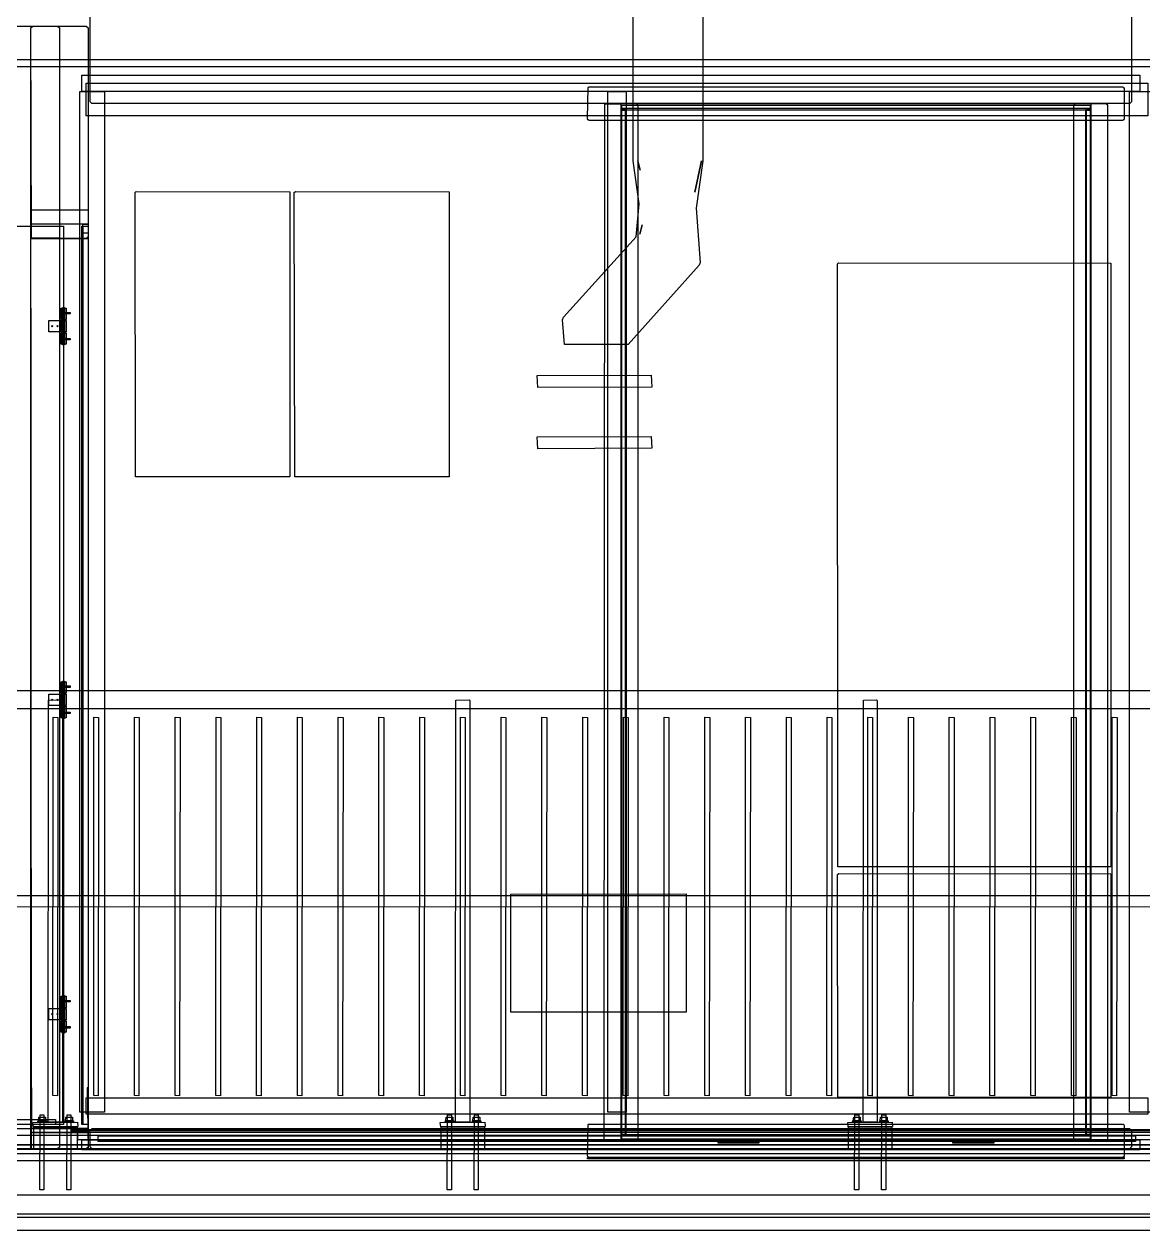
# Model space of a CAD drawing. Header units: metres. Extents: x 359.6 to 413.1, y -1 to 8.9.
# Drawn here: x 408.913 to 411.653, y 3.016 to 5.955 of the extents above; entities that cross this region are included whole.
import ezdxf

# ---------------------------------------------------------------- set-up
doc = ezdxf.new("R2010")
doc.units = ezdxf.units.M
doc.layers.add('VISTA', color=8, linetype='Continuous')

msp = doc.modelspace()

# ---------------------------------------------------------------- linework, layer by layer
at = {"layer": 'VISTA'}
for points in [[(410.236456, 5.17), (410.231682, 5.230379), (410.233997, 5.237206), (410.411655, 5.433924), (410.4196, 5.514977), (410.405, 5.62), (410.405, 7.95), (410.575, 7.95), (410.575, 5.62), (410.558828, 5.503676), (410.5688, 5.370718), (410.566593, 5.364137), (410.392467, 5.17), (410.236456, 5.17)], [(406, 6.3955), (406.001895, 6.399169), (411.995501, 6.4), (411.999169, 6.398106), (412, 3.2045), (411.998105, 3.200831), (406.0045, 3.2), (406, 3.2045), (406, 6.3955)], [(409.075001, 6.3955), (409.0795, 6.4), (411.620501, 6.4), (411.625, 6.3955), (411.625, 5.7645), (411.620501, 5.76), (409.0795, 5.76), (409.075001, 5.7645), (409.075001, 6.3955)], [(408.129999, 5.9455), (408.1345, 5.95), (408.9955, 5.95), (409, 5.9455), (409, 3.2045), (408.9955, 3.2), (408.131317, 3.201318), (408.129999, 5.9455)], [(408.93, 5.9455), (408.9345, 5.95), (409.0655, 5.95), (409.07, 5.9455), (409.07, 3.2045), (409.065501, 3.2), (408.934499, 3.2), (408.930831, 3.201895), (408.93, 5.9455)], [(408.93, 5.9455), (408.9345, 5.95), (409.0655, 5.95), (409.07, 5.9455), (409.07, 3.2045), (409.0655, 3.2), (408.931318, 3.201318), (408.93, 5.9455)], [(408.93, 5.9455), (408.9345, 5.95), (409.0655, 5.95), (409.07, 5.9455), (409.07, 5.4345), (409.0655, 5.43), (408.931318, 5.431318), (408.93, 5.9455)], [(408.93, 5.9455), (408.9345, 5.95), (409.0655, 5.95), (409.07, 5.9455), (409.07, 3.2045), (409.0655, 3.2), (408.931318, 3.201318), (408.93, 5.9455)], [(411.8, 5.868), (411.8, 5.85), (406.2, 5.85), (406.2, 5.868), (411.8, 5.868)], [(409.055, 5.79), (409.055, 5.83), (411.645, 5.83), (411.645, 5.79), (409.055, 5.79)], [(409.11, 5.79), (409.11, 3.29), (409.05, 3.29), (409.05, 5.79), (409.11, 5.79)], [(411.665, 5.81), (411.665, 5.73), (409.065, 5.73), (409.065, 5.81), (411.665, 5.81)], [(410.294171, 5.799829), (410.297, 5.801), (411.603, 5.801), (411.605828, 5.799829), (411.606999, 5.797), (411.606999, 5.723), (411.605828, 5.720172), (411.603, 5.719), (410.297, 5.719), (410.294171, 5.720172), (410.293, 5.723), (410.294171, 5.799829)], [(410.294171, 5.799829), (410.297, 5.801), (411.603, 5.801), (411.605828, 5.799829), (411.606999, 5.797), (411.606999, 5.723), (411.605828, 5.720172), (411.603, 5.719), (410.297, 5.719), (410.294171, 5.720172), (410.293, 5.723), (410.294171, 5.799829)], [(410.29469, 5.79931), (410.295205, 5.799528), (410.294472, 5.799528), (410.29469, 5.79931)], [(410.29469, 5.79931), (410.295205, 5.799528), (410.294472, 5.799528), (410.29469, 5.79931)], [(410.3425, 5.79), (410.3875, 5.79), (410.3875, 3.29), (410.3425, 3.29), (410.3425, 5.79)], [(411.605528, 5.799528), (411.604795, 5.799528), (411.605309, 5.79931), (411.605528, 5.799528)], [(411.605528, 5.799528), (411.604795, 5.799528), (411.605309, 5.79931), (411.605528, 5.799528)], [(411.679999, 5.79), (411.679999, 3.29), (411.62, 3.29), (411.62, 5.79), (411.679999, 5.79)], [(410.412, 5.76), (410.416, 5.756), (410.416, 3.224), (410.412, 3.22), (410.338, 3.22), (410.335172, 3.221171), (410.334, 3.224), (410.335172, 5.758828), (410.412, 5.76)], [(410.335172, 5.758828), (410.338, 5.76), (410.412, 5.76), (410.416, 5.756), (410.416, 3.224), (410.412, 3.22), (410.338, 3.22), (410.335172, 3.221171), (410.334, 3.224), (410.335172, 5.758828)], [(411.525, 5.76), (411.525, 5.748), (410.375, 5.748), (410.375, 5.76), (411.525, 5.76)], [(411.525, 5.76), (411.525, 3.22), (410.375, 3.22), (410.375, 5.76), (411.525, 5.76)], [(411.525, 5.76), (411.525, 5.748), (410.375, 5.748), (410.375, 5.76), (411.525, 5.76)], [(411.525, 5.76), (411.525, 5.748), (410.375, 5.748), (410.375, 5.76), (411.525, 5.76)], [(411.525, 5.76), (411.525, 3.22), (410.375, 3.22), (410.375, 5.76), (411.525, 5.76)], [(411.525, 5.76), (411.525, 5.748), (410.375, 5.748), (410.375, 5.76), (411.525, 5.76)], [(411.483999, 5.756), (411.488, 5.76), (411.561999, 5.76), (411.564828, 5.758828), (411.566, 5.756), (411.566, 3.224), (411.564828, 3.221171), (411.561999, 3.22), (411.488, 3.22), (411.483999, 3.224), (411.483999, 5.756)], [(411.483999, 5.756), (411.488, 5.76), (411.561999, 5.76), (411.564828, 5.758828), (411.566, 5.756), (411.566, 3.224), (411.564828, 3.221171), (411.561999, 3.22), (411.488, 3.22), (411.483999, 3.224), (411.483999, 5.756)], [(410.335472, 5.757794), (410.336205, 5.758528), (410.33569, 5.758309), (410.335472, 5.757794)], [(410.33569, 5.758309), (410.336205, 5.758528), (410.335472, 5.758528), (410.33569, 5.758309)], [(410.385, 5.748), (410.385, 3.232), (410.375, 3.232), (410.375, 5.748), (410.385, 5.748)], [(410.385, 5.748), (410.385, 3.232), (410.375, 3.232), (410.375, 5.748), (410.385, 5.748)], [(410.385, 5.748), (410.385, 3.232), (410.375, 3.232), (410.375, 5.748), (410.385, 5.748)], [(410.385, 5.748), (410.385, 3.232), (410.375, 3.232), (410.375, 5.748), (410.385, 5.748)], [(411.523274, 5.75619), (411.523274, 5.74419), (410.376725, 5.74419), (410.376725, 5.75619), (411.523274, 5.75619)], [(411.523274, 5.75619), (411.523274, 3.22381), (410.376725, 3.22381), (410.376725, 5.75619), (411.523274, 5.75619)], [(411.523274, 5.75619), (411.523274, 5.74419), (410.376725, 5.74419), (410.376725, 5.75619), (411.523274, 5.75619)], [(411.523274, 5.75619), (411.523274, 5.74419), (410.376725, 5.74419), (410.376725, 5.75619), (411.523274, 5.75619)], [(411.523274, 5.75619), (411.523274, 3.22381), (410.376725, 3.22381), (410.376725, 5.75619), (411.523274, 5.75619)], [(411.523274, 5.75619), (411.523274, 5.74419), (410.376725, 5.74419), (410.376725, 5.75619), (411.523274, 5.75619)], [(410.386725, 5.74419), (410.386725, 3.23581), (410.376725, 3.23581), (410.376725, 5.74419), (410.386725, 5.74419)], [(410.386725, 5.74419), (410.386725, 3.23581), (410.376725, 3.23581), (410.376725, 5.74419), (410.386725, 5.74419)], [(410.386725, 5.74419), (410.386725, 3.23581), (410.376725, 3.23581), (410.376725, 5.74419), (410.386725, 5.74419)], [(410.386725, 5.74419), (410.386725, 3.23581), (410.376725, 3.23581), (410.376725, 5.74419), (410.386725, 5.74419)], [(411.523274, 5.74419), (411.523274, 3.23581), (411.513274, 3.23581), (411.513274, 5.74419), (411.523274, 5.74419)], [(411.523274, 5.74419), (411.523274, 3.23581), (411.513274, 3.23581), (411.513274, 5.74419), (411.523274, 5.74419)], [(411.523274, 5.74419), (411.523274, 3.23581), (411.513274, 3.23581), (411.513274, 5.74419), (411.523274, 5.74419)], [(411.523274, 5.74419), (411.523274, 3.23581), (411.513274, 3.23581), (411.513274, 5.74419), (411.523274, 5.74419)], [(411.525, 5.748), (411.525, 3.232), (411.514999, 3.232), (411.514999, 5.748), (411.525, 5.748)], [(411.525, 5.748), (411.525, 3.232), (411.514999, 3.232), (411.514999, 5.748), (411.525, 5.748)], [(411.525, 5.748), (411.525, 3.232), (411.514999, 3.232), (411.514999, 5.748), (411.525, 5.748)], [(411.525, 5.748), (411.525, 3.232), (411.514999, 3.232), (411.514999, 5.748), (411.525, 5.748)], [(411.564528, 5.758528), (411.563794, 5.758528), (411.564309, 5.758309), (411.564528, 5.758528)], [(411.564528, 5.758528), (411.563794, 5.758528), (411.564309, 5.758309), (411.564528, 5.758528)], [(410.29469, 5.720691), (410.294472, 5.721206), (410.294472, 5.720472), (410.29469, 5.720691)], [(410.29469, 5.720691), (410.294472, 5.721206), (410.294472, 5.720472), (410.29469, 5.720691)], [(411.605309, 5.720691), (411.604795, 5.720472), (411.605528, 5.720472), (411.605309, 5.720691)], [(411.605309, 5.720691), (411.604795, 5.720472), (411.605528, 5.720472), (411.605309, 5.720691)], [(410.421699, 5.596755), (410.416388, 5.62), (410.421699, 5.596755), (410.421699, 5.596755)], [(410.555859, 5.543261), (410.572104, 5.62), (410.555859, 5.543261), (410.555859, 5.543261)], [(409.188, 5.545), (409.564121, 5.544121), (409.564121, 4.845879), (409.185879, 4.845879), (409.185, 5.542), (409.188, 5.545)], [(409.578, 5.545), (409.954122, 5.544121), (409.954122, 4.845879), (409.575879, 4.845879), (409.575001, 5.542), (409.578, 5.545)], [(408.929999, 3.25), (408.929999, 5.5), (409.069999, 5.5), (409.069999, 3.25), (408.929999, 3.25)], [(408.929999, 5.465), (408.929999, 5.5), (409.069999, 5.5), (409.069999, 5.465), (408.929999, 5.465)], [(408.929999, 3.25), (408.929999, 5.5), (409.069999, 5.5), (409.069999, 3.25), (408.929999, 3.25)], [(409.01, 3.26), (408.102001, 3.26), (408.102001, 5.46), (409.01, 5.46), (409.01, 3.26)], [(409.054998, 3.26), (409.054998, 5.46), (409.056998, 5.46), (409.056998, 3.26), (409.054998, 3.26)], [(409.054998, 5.4425), (409.054998, 5.46), (409.056998, 5.46), (409.056998, 5.4425), (409.054998, 5.4425)], [(409.054998, 3.26), (409.054998, 5.46), (409.056998, 5.46), (409.056998, 3.26), (409.054998, 3.26)], [(409.056998, 5.4425), (409.056998, 5.465), (409.069999, 5.465), (409.069999, 5.4425), (409.056998, 5.4425)], [(409.056998, 3.26), (409.056998, 5.46), (409.069999, 5.46), (409.069999, 3.26), (409.056998, 3.26)], [(409.056998, 3.26), (409.056998, 5.46), (409.069999, 5.46), (409.069999, 3.26), (409.056998, 3.26)], [(410.420835, 5.44), (410.426838, 5.462911), (410.426838, 5.462911), (410.420835, 5.44)], [(408.93, 3.2), (408.93, 3.25), (408.932, 3.25), (408.932, 3.35), (408.93, 3.35), (408.93, 5.43), (409.07, 5.43), (409.07, 3.35), (409.068, 3.35), (409.07, 3.2), (408.93, 3.2)], [(410.907499, 5.37), (411.574267, 5.369268), (411.574267, 3.890733), (410.905732, 3.890733), (410.905, 5.3675), (410.907499, 5.37)], [(409.012499, 5.261), (409.012499, 5.169), (409.0075, 5.169), (409.008231, 5.261), (409.012499, 5.261)], [(409.015999, 5.259), (409.015999, 5.231), (409.004, 5.231), (409.004, 5.259), (409.015999, 5.259)], [(409.006998, 5.2488), (409.025998, 5.2488), (409.025999, 5.2452), (409.006999, 5.2452), (409.006998, 5.2488)], [(409.007499, 5.17), (409.007499, 5.26), (409.009998, 5.26), (409.009998, 5.17), (409.007499, 5.17)], [(409.009998, 5.259), (409.009998, 5.231), (409.007998, 5.231), (409.007998, 5.259), (409.009998, 5.259)], [(408.974001, 5.201), (408.974001, 5.229), (409.004002, 5.229), (409.004002, 5.201), (408.974001, 5.201)], [(408.983799, 5.215), (408.981999, 5.2132), (408.9802, 5.215), (408.981999, 5.2168), (408.983799, 5.215)], [(408.996799, 5.215), (408.995, 5.2132), (408.9932, 5.215), (408.995, 5.2168), (408.996799, 5.215)], [(409.008047, 5.201), (409.002001, 5.201), (409.002001, 5.229), (409.007296, 5.229), (409.008047, 5.201)], [(409.015999, 5.229), (409.015999, 5.201), (409.004, 5.201), (409.004, 5.229), (409.015999, 5.229)], [(409.015999, 5.199), (409.015999, 5.171), (409.004, 5.171), (409.004, 5.199), (409.015999, 5.199)], [(409.006998, 5.1848), (409.025998, 5.1848), (409.025999, 5.1812), (409.006999, 5.1812), (409.006998, 5.1848)], [(409.009998, 5.199), (409.009998, 5.171), (409.007998, 5.171), (409.007998, 5.199), (409.009998, 5.199)], [(410.449, 5.095), (410.450001, 5.066), (410.171, 5.065), (410.17, 5.094), (410.449, 5.095)], [(410.449, 4.945), (410.450001, 4.916), (410.171, 4.915), (410.17, 4.944), (410.449, 4.945)], [(405, 4.3208), (405.001699, 4.3225), (412.9783, 4.3225), (412.98, 4.3208), (412.98, 4.2792), (412.9783, 4.2775), (405.000848, 4.278), (405, 4.3208)], [(409.015999, 4.344), (409.015999, 4.316), (409.004, 4.316), (409.004, 4.344), (409.015999, 4.344)], [(409.006998, 4.3338), (409.025998, 4.3338), (409.025999, 4.3302), (409.006999, 4.3302), (409.006998, 4.3338)], [(409.007499, 4.255), (409.007499, 4.345), (409.009998, 4.345), (409.009998, 4.255), (409.007499, 4.255)], [(409.012499, 4.346), (409.012499, 4.254), (409.0075, 4.254), (409.008231, 4.346), (409.012499, 4.346)], [(409.009998, 4.344), (409.009998, 4.316), (409.007998, 4.316), (409.007998, 4.344), (409.009998, 4.344)], [(409.0058, 4.3), (409.0075, 4.2983), (409.0075, 3.266), (408.9725, 3.266), (408.973348, 4.299151), (409.0058, 4.3)], [(408.974001, 4.286), (408.974001, 4.314), (409.004002, 4.314), (409.004002, 4.286), (408.974001, 4.286)], [(408.983799, 4.3), (408.981999, 4.2982), (408.9802, 4.3), (408.981999, 4.3018), (408.983799, 4.3)], [(408.996799, 4.3), (408.995, 4.2982), (408.9932, 4.3), (408.995, 4.3018), (408.996799, 4.3)], [(409.008047, 4.286), (409.002001, 4.286), (409.002001, 4.314), (409.007296, 4.314), (409.008047, 4.286)], [(409.015999, 4.314), (409.015999, 4.286), (409.004, 4.286), (409.004, 4.314), (409.015999, 4.314)], [(410.0033, 4.3), (410.005, 4.2983), (410.005, 3.266), (409.97, 3.266), (409.970848, 4.299151), (410.0033, 4.3)], [(411.000799, 4.3), (411.0025, 4.2983), (411.0025, 3.266), (410.9675, 3.266), (410.968348, 4.299151), (411.000799, 4.3)], [(409.015999, 4.284), (409.015999, 4.256), (409.004, 4.256), (409.004, 4.284), (409.015999, 4.284)], [(409.006998, 4.2698), (409.025998, 4.2698), (409.025999, 4.2662), (409.006999, 4.2662), (409.006998, 4.2698)], [(409.009998, 4.284), (409.009998, 4.256), (409.007998, 4.256), (409.007998, 4.284), (409.009998, 4.284)], [(408.995999, 4.257), (408.995, 3.33), (408.984, 3.331), (408.984293, 4.257707), (408.995999, 4.257)], [(409.09575, 4.257), (409.09475, 3.33), (409.083751, 3.331), (409.084044, 4.257707), (409.09575, 4.257)], [(409.195499, 4.257), (409.1945, 3.33), (409.1835, 3.331), (409.183793, 4.257707), (409.195499, 4.257)], [(409.295249, 4.257), (409.29425, 3.33), (409.28325, 3.331), (409.283543, 4.257707), (409.295249, 4.257)], [(409.395, 4.257), (409.394, 3.33), (409.383, 3.331), (409.383293, 4.257707), (409.395, 4.257)], [(409.49475, 4.257), (409.493751, 3.33), (409.482751, 3.331), (409.483044, 4.257707), (409.49475, 4.257)], [(409.5945, 4.257), (409.5935, 3.33), (409.5825, 3.331), (409.582793, 4.257707), (409.5945, 4.257)], [(409.694249, 4.257), (409.69325, 3.33), (409.68225, 3.331), (409.682543, 4.257707), (409.694249, 4.257)], [(409.794, 4.257), (409.793, 3.33), (409.782001, 3.331), (409.782293, 4.257707), (409.794, 4.257)], [(409.89375, 4.257), (409.892751, 3.33), (409.881751, 3.331), (409.882044, 4.257707), (409.89375, 4.257)], [(409.993499, 4.257), (409.992499, 3.33), (409.9815, 3.331), (409.981792, 4.257707), (409.993499, 4.257)], [(410.093249, 4.257), (410.09225, 3.33), (410.08125, 3.331), (410.081543, 4.257707), (410.093249, 4.257)], [(410.193, 4.257), (410.192, 3.33), (410.181001, 3.331), (410.181293, 4.257707), (410.193, 4.257)], [(410.292749, 4.257), (410.29175, 3.33), (410.28075, 3.331), (410.281043, 4.257707), (410.292749, 4.257)], [(410.392499, 4.257), (410.3915, 3.33), (410.3805, 3.331), (410.380793, 4.257707), (410.392499, 4.257)], [(410.492249, 4.257), (410.49125, 3.33), (410.48025, 3.331), (410.480543, 4.257707), (410.492249, 4.257)], [(410.592, 4.257), (410.591001, 3.33), (410.580001, 3.331), (410.580294, 4.257707), (410.592, 4.257)], [(410.69175, 4.257), (410.69075, 3.33), (410.67975, 3.331), (410.680043, 4.257707), (410.69175, 4.257)], [(410.791499, 4.257), (410.7905, 3.33), (410.7795, 3.331), (410.779793, 4.257707), (410.791499, 4.257)], [(410.89125, 4.257), (410.89025, 3.33), (410.879251, 3.331), (410.879543, 4.257707), (410.89125, 4.257)], [(410.991, 4.257), (410.990001, 3.33), (410.979001, 3.331), (410.979294, 4.257707), (410.991, 4.257)], [(411.090749, 4.257), (411.089749, 3.33), (411.07875, 3.331), (411.079042, 4.257707), (411.090749, 4.257)], [(411.190499, 4.257), (411.1895, 3.33), (411.1785, 3.331), (411.178793, 4.257707), (411.190499, 4.257)], [(411.29025, 4.257), (411.28925, 3.33), (411.278251, 3.331), (411.278543, 4.257707), (411.29025, 4.257)], [(411.389999, 4.257), (411.389, 3.33), (411.378, 3.331), (411.378293, 4.257707), (411.389999, 4.257)], [(411.489749, 4.257), (411.48875, 3.33), (411.47775, 3.331), (411.478043, 4.257707), (411.489749, 4.257)], [(411.589499, 4.257), (411.5885, 3.33), (411.5775, 3.331), (411.577793, 4.257707), (411.589499, 4.257)], [(410.908, 3.875), (411.574121, 3.874121), (411.574121, 3.325879), (410.905878, 3.325879), (410.905, 3.872), (410.908, 3.875)], [(405, 3.8188), (405.001699, 3.8205), (412.9783, 3.8205), (412.98, 3.8188), (412.98, 3.7942), (412.9783, 3.7925), (405.000848, 3.793), (405, 3.8188)], [(410.534707, 3.824707), (410.534707, 3.535293), (410.105292, 3.535293), (410.105, 3.824), (410.534707, 3.824707)], [(409.015999, 3.574), (409.015999, 3.546), (409.004, 3.546), (409.004, 3.574), (409.015999, 3.574)], [(409.006998, 3.5638), (409.025998, 3.5638), (409.025999, 3.5602), (409.006999, 3.5602), (409.006998, 3.5638)], [(409.007499, 3.485), (409.007499, 3.575), (409.009998, 3.575), (409.009998, 3.485), (409.007499, 3.485)], [(409.012499, 3.576), (409.012499, 3.484), (409.0075, 3.484), (409.008231, 3.576), (409.012499, 3.576)], [(409.009998, 3.574), (409.009998, 3.546), (409.007998, 3.546), (409.007998, 3.574), (409.009998, 3.574)], [(408.974001, 3.516), (408.974001, 3.544), (409.004002, 3.544), (409.004002, 3.516), (408.974001, 3.516)], [(408.983799, 3.53), (408.981999, 3.5282), (408.9802, 3.53), (408.981999, 3.5318), (408.983799, 3.53)], [(408.996799, 3.53), (408.995, 3.5282), (408.9932, 3.53), (408.995, 3.5318), (408.996799, 3.53)], [(409.008047, 3.516), (409.002001, 3.516), (409.002001, 3.544), (409.007296, 3.544), (409.008047, 3.516)], [(409.015999, 3.544), (409.015999, 3.516), (409.004, 3.516), (409.004, 3.544), (409.015999, 3.544)], [(409.015999, 3.514), (409.015999, 3.486), (409.004, 3.486), (409.004, 3.514), (409.015999, 3.514)], [(409.006998, 3.4998), (409.025998, 3.4998), (409.025999, 3.4962), (409.006999, 3.4962), (409.006998, 3.4998)], [(409.009998, 3.514), (409.009998, 3.486), (409.007998, 3.486), (409.007998, 3.514), (409.009998, 3.514)], [(411.665, 3.325), (411.665, 3.285), (409.065, 3.285), (409.065, 3.325), (411.665, 3.325)], [(408.121847, 3.26), (408.121847, 3.272), (408.990152, 3.272), (408.990152, 3.26), (408.121847, 3.26)], [(409.044, 3.266), (409.045, 3.255), (408.936, 3.254), (408.934999, 3.265), (409.044, 3.266)], [(408.967999, 3.269), (408.967999, 3.266), (408.946, 3.266), (408.947474, 3.269), (408.967999, 3.269)], [(408.967999, 3.269), (408.967999, 3.266), (408.946, 3.266), (408.947474, 3.269), (408.967999, 3.269)], [(408.9655, 3.278), (408.9655, 3.269), (408.9485, 3.269), (408.949638, 3.278), (408.9655, 3.278)], [(408.9655, 3.278), (408.9655, 3.269), (408.9485, 3.269), (408.949638, 3.278), (408.9655, 3.278)], [(408.962, 3.284), (408.962, 3.1), (408.952, 3.1), (408.95267, 3.284), (408.962, 3.284)], [(408.962, 3.284), (408.962, 3.1), (408.952, 3.1), (408.95267, 3.284), (408.962, 3.284)], [(409.033999, 3.269), (409.033999, 3.266), (409.012, 3.266), (409.013474, 3.269), (409.033999, 3.269)], [(409.033999, 3.269), (409.033999, 3.266), (409.012, 3.266), (409.013474, 3.269), (409.033999, 3.269)], [(409.0315, 3.278), (409.0315, 3.269), (409.0145, 3.269), (409.015638, 3.278), (409.0315, 3.278)], [(409.0315, 3.278), (409.0315, 3.269), (409.0145, 3.269), (409.015638, 3.278), (409.0315, 3.278)], [(409.028, 3.284), (409.028, 3.1), (409.018, 3.1), (409.01867, 3.284), (409.028, 3.284)], [(409.028, 3.284), (409.028, 3.1), (409.018, 3.1), (409.01867, 3.284), (409.028, 3.284)], [(410.0415, 3.266), (410.0425, 3.255), (409.9335, 3.254), (409.9325, 3.265), (410.0415, 3.266)], [(409.9655, 3.269), (409.9655, 3.266), (409.943501, 3.266), (409.944974, 3.269), (409.9655, 3.269)], [(409.9655, 3.269), (409.9655, 3.266), (409.943501, 3.266), (409.944974, 3.269), (409.9655, 3.269)], [(409.963, 3.278), (409.963, 3.269), (409.946, 3.269), (409.947139, 3.278), (409.963, 3.278)], [(409.963, 3.278), (409.963, 3.269), (409.946, 3.269), (409.947139, 3.278), (409.963, 3.278)], [(409.9595, 3.284), (409.9595, 3.1), (409.9495, 3.1), (409.950171, 3.284), (409.9595, 3.284)], [(409.9595, 3.284), (409.9595, 3.1), (409.9495, 3.1), (409.950171, 3.284), (409.9595, 3.284)], [(410.0315, 3.269), (410.0315, 3.266), (410.009501, 3.266), (410.010974, 3.269), (410.0315, 3.269)], [(410.0315, 3.269), (410.0315, 3.266), (410.009501, 3.266), (410.010974, 3.269), (410.0315, 3.269)], [(410.029, 3.278), (410.029, 3.269), (410.012, 3.269), (410.013139, 3.278), (410.029, 3.278)], [(410.029, 3.278), (410.029, 3.269), (410.012, 3.269), (410.013139, 3.278), (410.029, 3.278)], [(410.0255, 3.284), (410.0255, 3.1), (410.0155, 3.1), (410.016171, 3.284), (410.0255, 3.284)], [(410.0255, 3.284), (410.0255, 3.1), (410.0155, 3.1), (410.016171, 3.284), (410.0255, 3.284)], [(411.039, 3.266), (411.04, 3.255), (410.931, 3.254), (410.929999, 3.265), (411.039, 3.266)], [(410.962999, 3.269), (410.962999, 3.266), (410.941, 3.266), (410.942473, 3.269), (410.962999, 3.269)], [(410.962999, 3.269), (410.962999, 3.266), (410.941, 3.266), (410.942473, 3.269), (410.962999, 3.269)], [(410.9605, 3.278), (410.9605, 3.269), (410.9435, 3.269), (410.944638, 3.278), (410.9605, 3.278)], [(410.9605, 3.278), (410.9605, 3.269), (410.9435, 3.269), (410.944638, 3.278), (410.9605, 3.278)], [(410.957, 3.284), (410.957, 3.1), (410.947, 3.1), (410.94767, 3.284), (410.957, 3.284)], [(410.957, 3.284), (410.957, 3.1), (410.947, 3.1), (410.94767, 3.284), (410.957, 3.284)], [(411.028999, 3.269), (411.028999, 3.266), (411.007, 3.266), (411.008473, 3.269), (411.028999, 3.269)], [(411.028999, 3.269), (411.028999, 3.266), (411.007, 3.266), (411.008473, 3.269), (411.028999, 3.269)], [(411.0265, 3.278), (411.0265, 3.269), (411.0095, 3.269), (411.010638, 3.278), (411.0265, 3.278)], [(411.0265, 3.278), (411.0265, 3.269), (411.0095, 3.269), (411.010638, 3.278), (411.0265, 3.278)], [(411.023, 3.284), (411.023, 3.1), (411.013, 3.1), (411.01367, 3.284), (411.023, 3.284)], [(411.023, 3.284), (411.023, 3.1), (411.013, 3.1), (411.01367, 3.284), (411.023, 3.284)], [(406, 3.234), (413, 3.234), (413, 3.199), (406, 3.199), (406, 3.234)], [(406.001135, 3.249997), (409.028999, 3.249997), (409.03, 3.24646), (411.69, 3.24646), (411.691, 3.249985), (412, 3.248985), (411.999, 3.21), (406.000292, 3.210293), (406.001135, 3.249997)], [(409.07, 3.25), (409.07, 3.24), (408.93, 3.24), (408.93, 3.25), (409.07, 3.25)], [(409.07, 3.24), (409.07, 3.2), (408.93, 3.2), (408.93, 3.24), (409.07, 3.24)], [(408.936999, 3.254), (409.043, 3.254), (409.043, 3.199681), (408.936999, 3.199681), (408.936999, 3.254)], [(409.030499, 3.2445), (411.69, 3.244), (411.6895, 3.2395), (409.030146, 3.24), (409.030499, 3.2445)], [(411.684999, 3.248), (411.684999, 3.222), (409.045, 3.222), (409.045, 3.248), (411.684999, 3.248)], [(409.075001, 3.245), (409.08, 3.25), (411.620001, 3.25), (411.625, 3.245), (411.625, 3.205), (411.620001, 3.2), (409.08, 3.2), (409.075001, 3.205), (409.075001, 3.245)], [(409.9345, 3.254), (410.040501, 3.254), (410.040501, 3.199681), (409.9345, 3.2), (409.9345, 3.254)], [(410.294171, 3.259829), (410.297, 3.261), (411.603, 3.261), (411.605828, 3.259829), (411.606999, 3.257), (411.606999, 3.183), (411.605828, 3.180171), (411.603, 3.179), (410.297, 3.179), (410.294171, 3.180171), (410.293, 3.183), (410.294171, 3.259829)], [(410.294171, 3.259829), (410.297, 3.261), (411.603, 3.261), (411.605828, 3.259829), (411.606999, 3.257), (411.606999, 3.183), (411.605828, 3.180171), (411.603, 3.179), (410.297, 3.179), (410.294171, 3.180171), (410.293, 3.183), (410.294171, 3.259829)], [(410.294472, 3.258795), (410.295205, 3.259528), (410.29469, 3.25931), (410.294472, 3.258795)], [(410.29469, 3.25931), (410.295205, 3.259528), (410.294472, 3.259528), (410.29469, 3.25931)], [(411.523274, 3.23581), (411.523274, 3.22381), (410.376725, 3.22381), (410.376725, 3.23581), (411.523274, 3.23581)], [(411.523274, 3.23581), (411.523274, 3.22381), (410.376725, 3.22381), (410.376725, 3.23581), (411.523274, 3.23581)], [(411.523274, 3.23581), (411.523274, 3.22381), (410.376725, 3.22381), (410.376725, 3.23581), (411.523274, 3.23581)], [(411.523274, 3.23581), (411.523274, 3.22381), (410.376725, 3.22381), (410.376725, 3.23581), (411.523274, 3.23581)], [(410.931999, 3.254), (411.038, 3.254), (411.038, 3.199681), (410.931999, 3.2), (410.931999, 3.254)], [(411.605528, 3.259528), (411.604795, 3.259528), (411.605309, 3.25931), (411.605528, 3.259528)], [(411.605528, 3.259528), (411.604795, 3.259528), (411.605309, 3.25931), (411.605528, 3.259528)], [(412, 3.21), (412, 3.2), (406, 3.2), (406, 3.21), (412, 3.21)], [(411.645, 3.2225), (411.645, 3.1975), (409.055, 3.1975), (409.055, 3.2225), (411.645, 3.2225)], [(411.635, 3.232), (411.635, 3.218), (409.094999, 3.218), (409.094999, 3.232), (411.635, 3.232)], [(410.33569, 3.22169), (410.335472, 3.222205), (410.335472, 3.221472), (410.33569, 3.22169)], [(410.33569, 3.22169), (410.335472, 3.222205), (410.335472, 3.221472), (410.33569, 3.22169)], [(411.525, 3.232), (411.525, 3.22), (410.375, 3.22), (410.375, 3.232), (411.525, 3.232)], [(411.525, 3.232), (411.525, 3.22), (410.375, 3.22), (410.375, 3.232), (411.525, 3.232)], [(411.525, 3.232), (411.525, 3.22), (410.375, 3.22), (410.375, 3.232), (411.525, 3.232)], [(411.525, 3.232), (411.525, 3.22), (410.375, 3.22), (410.375, 3.232), (411.525, 3.232)], [(410.7125, 3.22), (410.7125, 3.214), (410.6125, 3.214), (410.6125, 3.22), (410.7125, 3.22)], [(410.7125, 3.22), (410.7125, 3.214), (410.6125, 3.214), (410.6125, 3.22), (410.7125, 3.22)], [(410.713363, 3.22381), (410.713363, 3.21781), (410.613362, 3.21781), (410.613362, 3.22381), (410.713363, 3.22381)], [(410.713363, 3.22381), (410.713363, 3.21781), (410.613362, 3.21781), (410.613362, 3.22381), (410.713363, 3.22381)], [(411.286637, 3.22381), (411.286637, 3.21781), (411.186637, 3.21781), (411.186637, 3.22381), (411.286637, 3.22381)], [(411.286637, 3.22381), (411.286637, 3.21781), (411.186637, 3.21781), (411.186637, 3.22381), (411.286637, 3.22381)], [(411.287499, 3.22), (411.287499, 3.214), (411.1875, 3.214), (411.1875, 3.22), (411.287499, 3.22)], [(411.287499, 3.22), (411.287499, 3.214), (411.1875, 3.214), (411.1875, 3.22), (411.287499, 3.22)], [(411.564309, 3.22169), (411.563794, 3.221472), (411.564528, 3.221472), (411.564309, 3.22169)], [(411.564309, 3.22169), (411.563794, 3.221472), (411.564528, 3.221472), (411.564309, 3.22169)], [(412, 3.2), (412, 3), (400, 3), (400, 3.2), (412, 3.2)], [(406.000879, 3.199121), (406.001264, 3.199446), (406.003, 3.2), (411.997, 3.2), (411.999121, 3.199121), (412, 3.197), (412, 3.043), (411.999121, 3.040879), (411.997, 3.04), (406.003, 3.04), (406.000879, 3.040879), (406, 3.043), (406.000879, 3.199121)], [(406.12, 3.189), (411.88, 3.189), (411.88, 3.171), (406.12, 3.171), (406.12, 3.189)], [(411.606999, 3.179), (411.606999, 3.176), (410.293, 3.176), (410.293, 3.179), (411.606999, 3.179)], [(410.29469, 3.180691), (410.294472, 3.181205), (410.294472, 3.180472), (410.29469, 3.180691)], [(410.29469, 3.180691), (410.294472, 3.181205), (410.294472, 3.180472), (410.29469, 3.180691)], [(411.605309, 3.180691), (411.604795, 3.180472), (411.605528, 3.180472), (411.605309, 3.180691)], [(411.605528, 3.180472), (411.605528, 3.181205), (411.605309, 3.180691), (411.605528, 3.180472)], [(412.025, 3.0875), (412.025, 3.0325), (404.975, 3.0325), (404.975, 3.0875), (412.025, 3.0875)]]:
    msp.add_lwpolyline(points, close=True, dxfattribs=at)

doc.saveas('drawing.dxf')
